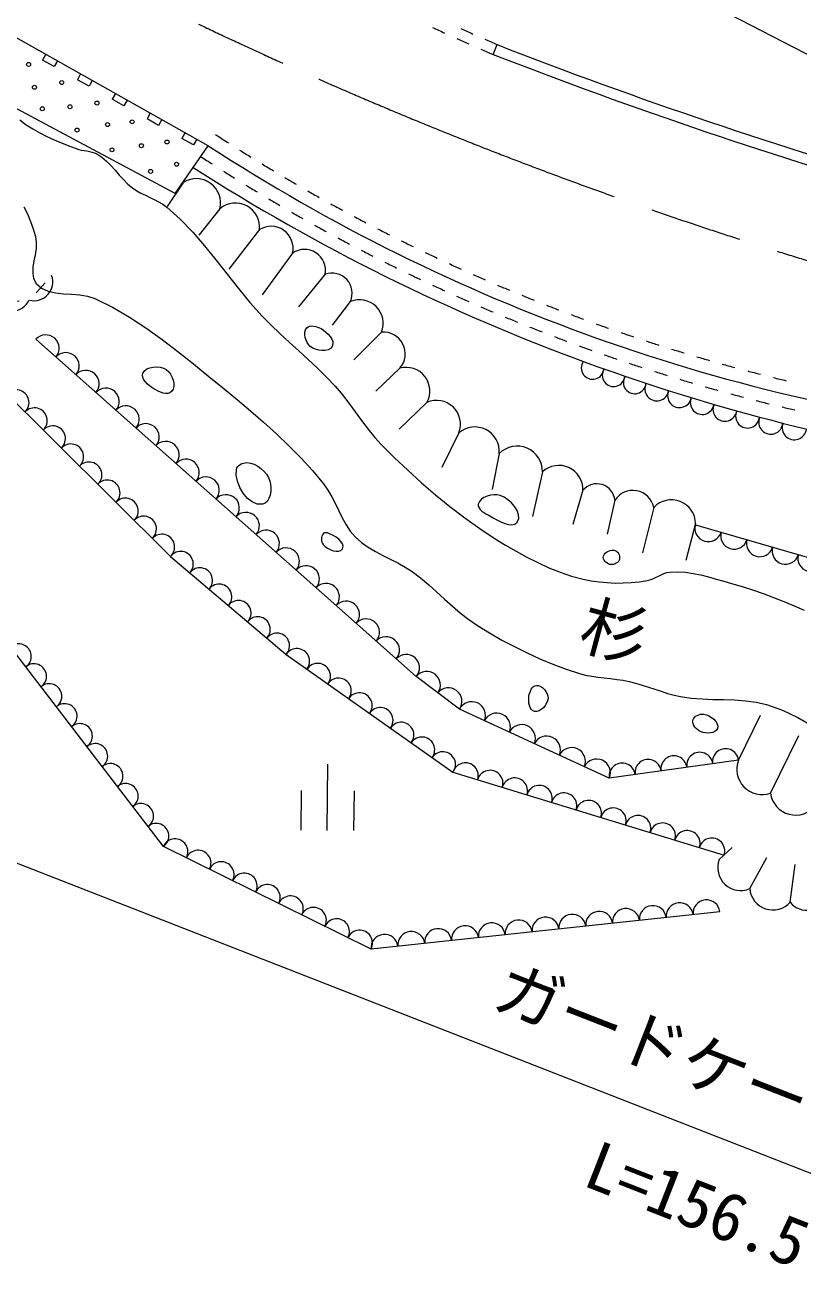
# Model space of a CAD drawing. Units: millimetres, scale not verified. Extents: x 40000 to 680000, y 20000 to 380000.
# Drawn here: x 404664 to 433889, y 238619 to 285876 of the extents above; entities that cross this region are included whole.
import ezdxf
from ezdxf.enums import TextEntityAlignment as Align

# ---------------------------------------------------------------- set-up
doc = ezdxf.new("R2010")
doc.units = ezdxf.units.MM
doc.header["$LTSCALE"] = 1000
doc.linetypes.add('CHAIN', pattern=[18.5, 12, -1.5, 3.5, -1.5])
for name, color, linetype, lineweight in [('M-BGD', 7, 'Continuous', 13), ('M-BMK', 2, 'CHAIN', 13), ('M-STR-HTXT', 7, 'Continuous', 13)]:
    doc.layers.add(name, color=color, linetype=linetype, lineweight=lineweight)
doc.styles.add('ＭＳ ゴシック', font='')
doc.styles.get('ＭＳ ゴシック').set_extended_font_data('MS Gothic')

# ---------------------------------------------------------------- blocks, each defined once
blk = doc.blocks.new('荒地')
at = {"color": 7, "linetype": 'Continuous', "lineweight": 13}
for p, q in [((0, 0), (0, 2.5)), ((-1, 1.5), (-1, 0)), ((1, 1.5), (1, 0))]:
    blk.add_line(p, q, dxfattribs=at)
blk = doc.blocks.new('露岩')
at = {"color": 7, "linetype": 'Continuous', "lineweight": 13}
for p, q in [((0.262, 0.26), (-0.238, 0.26)), ((-0.902, -0.005), (-1.256, -0.358)), ((1.256, -0.358), (0.902, -0.005))]:
    blk.add_line(p, q, dxfattribs=at)
for centre, start, end in [((0.012, -0.073), 28.0725, 151.9275), ((-0.843, -0.417), 73.0725, 196.9275), ((0.843, -0.417), 343.0725, 106.9275)]:
    blk.add_arc(centre, 0.708, start, end, dxfattribs=at)

msp = doc.modelspace()

# ---------------------------------------------------------------- linework, layer by layer
at = {"layer": 'M-BGD'}
for p, q in [((436862, 283381), (381238, 312223)), ((411585, 281321), (399314, 288220)), ((422336, 284767), (422489, 285137)), ((405450, 284770), (405327, 284552)), ((405765, 284306), (405327, 284552)), ((405888, 284524), (405765, 284306)), ((410331, 279513), (401481, 284246)), ((406764, 284031), (406642, 283813)), ((407080, 283567), (406642, 283813)), ((407203, 283785), (407080, 283567)), ((408079, 283292), (407957, 283074)), ((408395, 282828), (407957, 283074)), ((408517, 283046), (408395, 282828)), ((409394, 282553), (409271, 282335)), ((409710, 282089), (409271, 282335)), ((409832, 282307), (409710, 282089)), ((410709, 281814), (410586, 281596)), ((410331, 279513), (411585, 281321)), ((411024, 281349), (410586, 281596)), ((411147, 281567), (411024, 281349)), ((410046, 279023), (410655, 279946)), ((412021, 278942), (411231, 277938)), ((413520, 278152), (412356, 276666)), ((414765, 277269), (413614, 275689)), ((415997, 276466), (414993, 275234)), ((399854, 276040), (410163, 265820)), ((416947, 275435), (416265, 274551)), ((418126, 274283), (417081, 273239)), ((419436, 261282), (405075, 274014)), ((418822, 272918), (417911, 272061)), ((419839, 271633), (418795, 270615)), ((421044, 270481), (420401, 269169)), ((422570, 269705), (422302, 268339)), ((424203, 269009), (423829, 267322)), ((425730, 268313), (425355, 267027)), ((426935, 267938), (426640, 266653)), ((428407, 267670), (427979, 265956)), ((429987, 267054), (429612, 265662)), ((429976, 267015), (439701, 264179)), ((410163, 265820), (414524, 262119)), ((409887, 254872), (404116, 262406)), ((414524, 262119), (420824, 257670)), ((421066, 260049), (419436, 261282)), ((426727, 257449), (421066, 260049)), ((431607, 258128), (432437, 259828)), ((432812, 256883), (433883, 259052)), ((431607, 258128), (426727, 257449)), ((420824, 257670), (431060, 254545)), ((417729, 250995), (409887, 254872)), ((430880, 254376), (431362, 254831)), ((432032, 253278), (432674, 254457)), ((433558, 252770), (433745, 254189)), ((430901, 252405), (417729, 250995))]:
    msp.add_line(p, q, dxfattribs=at)
for points in [[(404470, 282296), (404707, 282115), (404957, 281952), (405217, 281804), (405485, 281669), (405760, 281544), (406038, 281428), (406319, 281318), (406599, 281211), (406695, 281181), (406793, 281158), (406893, 281140), (406993, 281124), (407093, 281106), (407191, 281083), (407285, 281053), (407375, 281011), (407569, 280884), (407746, 280734), (407910, 280569), (408068, 280393), (408223, 280215), (408382, 280040), (408548, 279874), (408728, 279725), (408881, 279623), (409042, 279533), (409207, 279450), (409375, 279371), (409543, 279290), (409707, 279205), (409864, 279110), (410013, 279002), (410522, 278550), (410995, 278061), (411442, 277545), (411872, 277011), (412295, 276469), (412719, 275929), (413156, 275400), (413614, 274892), (413950, 274553), (414296, 274222), (414647, 273897), (415002, 273575), (415355, 273252), (415703, 272924), (416043, 272589), (416372, 272242), (416600, 271976), (416817, 271701), (417026, 271419), (417232, 271135), (417440, 270852), (417653, 270573), (417875, 270304), (418112, 270046), (418607, 269552), (419114, 269068), (419633, 268596), (420165, 268138), (420709, 267696), (421267, 267273), (421838, 266868), (422423, 266485), (422813, 266245), (423210, 266012), (423614, 265790), (424025, 265582), (424443, 265391), (424869, 265222), (425302, 265077), (425743, 264959), (426039, 264899), (426338, 264856), (426641, 264827), (426944, 264814), (427249, 264816), (427552, 264832), (427854, 264862), (428153, 264905), (428263, 264933), (428371, 264973), (428476, 265022), (428580, 265075), (428684, 265127), (428790, 265172), (428898, 265207), (429010, 265227), (429304, 265237), (429598, 265219), (429892, 265178), (430184, 265118), (430475, 265045), (430765, 264964), (431053, 264880), (431339, 264798), (431741, 264681), (432139, 264553), (432535, 264416), (432928, 264271), (433318, 264118), (433705, 263958), (434090, 263792)], [(404625, 279019), (404757, 278746), (404871, 278463), (404970, 278178), (405056, 277896), (405090, 277676), (405079, 277444), (405043, 277207), (404997, 276970), (404961, 276738), (404953, 276515), (404990, 276308), (405089, 276122), (405291, 275940), (405536, 275826), (405813, 275764), (406112, 275733), (406420, 275716), (406728, 275692), (407024, 275644), (407298, 275553), (407963, 275220), (408607, 274847), (409232, 274441), (409841, 274007), (410438, 273554), (411026, 273088), (411607, 272614), (412184, 272140), (412684, 271727), (413182, 271308), (413673, 270882), (414154, 270445), (414624, 269997), (415079, 269534), (415516, 269056), (415932, 268559), (416101, 268321), (416248, 268066), (416382, 267802), (416511, 267535), (416642, 267269), (416785, 267013), (416947, 266772), (417136, 266552), (417370, 266345), (417624, 266166), (417893, 266006), (418173, 265858), (418456, 265716), (418739, 265571), (419015, 265417), (419278, 265246), (419598, 265004), (419906, 264746), (420206, 264479), (420504, 264208), (420803, 263939), (421109, 263678), (421424, 263432), (421754, 263205), (422208, 262927), (422670, 262662), (423141, 262411), (423620, 262174), (424106, 261954), (424599, 261750), (425098, 261565), (425603, 261398), (425832, 261337), (426064, 261292), (426299, 261258), (426535, 261230), (426772, 261204), (427009, 261177), (427244, 261142), (427477, 261097), (427722, 261035), (427964, 260963), (428205, 260885), (428445, 260804), (428686, 260725), (428927, 260649), (429171, 260583), (429418, 260528), (429821, 260469), (430228, 260437), (430638, 260421), (431049, 260412), (431458, 260398), (431865, 260370), (432268, 260316), (432664, 260227), (433268, 260013), (433848, 259735), (434412, 259415)]]:
    msp.add_lwpolyline(points, dxfattribs=at)
for points in [[(415306, 274441), (415357, 274483), (415419, 274508), (415489, 274517), (415563, 274514), (415640, 274500), (415714, 274477), (415785, 274449), (415848, 274415), (415936, 274358), (416026, 274287), (416112, 274205), (416187, 274116), (416246, 274022), (416282, 273927), (416289, 273834), (416261, 273745), (416195, 273669), (416105, 273619), (415996, 273593), (415877, 273589), (415754, 273604), (415635, 273637), (415526, 273684), (415435, 273745), (415371, 273811), (415317, 273892), (415274, 273985), (415245, 274083), (415231, 274183), (415235, 274279), (415260, 274366)], [(409115, 272739), (409176, 272829), (409267, 272896), (409379, 272942), (409505, 272966), (409638, 272971), (409768, 272955), (409889, 272920), (409992, 272868), (410076, 272795), (410151, 272702), (410211, 272592), (410255, 272474), (410279, 272354), (410280, 272237), (410254, 272131), (410198, 272042), (410134, 271994), (410056, 271971), (409970, 271970), (409878, 271986), (409784, 272016), (409692, 272055), (409605, 272100), (409528, 272145), (409447, 272198), (409363, 272261), (409282, 272331), (409209, 272407), (409150, 272487), (409110, 272571), (409097, 272655)], [(413036, 269359), (413176, 269339), (413315, 269294), (413449, 269226), (413574, 269139), (413687, 269036), (413783, 268920), (413860, 268795), (413913, 268663), (413939, 268543), (413949, 268409), (413942, 268269), (413918, 268133), (413876, 268007), (413814, 267902), (413732, 267826), (413629, 267786), (413429, 267794), (413236, 267878), (413058, 268021), (412902, 268208), (412776, 268425), (412687, 268656), (412642, 268886), (412649, 269101), (412667, 269156), (412699, 269207), (412742, 269252), (412794, 269290), (412853, 269321), (412914, 269343), (412976, 269356)], [(421781, 267786), (421781, 267713), (421807, 267646), (421854, 267584), (421917, 267528), (421991, 267476), (422069, 267429), (422148, 267386), (422220, 267347), (422345, 267276), (422483, 267198), (422629, 267123), (422776, 267059), (422918, 267017), (423049, 267005), (423162, 267035), (423252, 267115), (423305, 267247), (423301, 267393), (423248, 267545), (423158, 267695), (423038, 267836), (422900, 267959), (422753, 268056), (422607, 268121), (422493, 268144), (422367, 268147), (422237, 268131), (422110, 268096), (421994, 268043), (421896, 267973), (421822, 267887)], [(415925, 266676), (415896, 266633), (415876, 266582), (415864, 266528), (415860, 266471), (415864, 266413), (415876, 266358), (415897, 266308), (415925, 266263), (415996, 266193), (416087, 266128), (416190, 266074), (416300, 266034), (416407, 266013), (416506, 266015), (416589, 266046), (416648, 266109), (416672, 266199), (416652, 266290), (416595, 266379), (416511, 266463), (416409, 266539), (416297, 266606), (416185, 266662), (416080, 266702), (416061, 266707), (416040, 266711), (416018, 266712), (415997, 266710), (415976, 266706), (415957, 266699), (415940, 266689)], [(426502, 265825), (426528, 265884), (426571, 265936), (426627, 265980), (426692, 266015), (426763, 266039), (426835, 266050), (426904, 266048), (426967, 266031), (427008, 266006), (427044, 265970), (427073, 265926), (427095, 265876), (427108, 265823), (427114, 265769), (427110, 265717), (427096, 265670), (427070, 265628), (427035, 265591), (426992, 265559), (426943, 265535), (426891, 265518), (426837, 265508), (426784, 265507), (426735, 265515), (426688, 265533), (426641, 265560), (426598, 265595), (426560, 265636), (426529, 265681), (426507, 265729), (426498, 265777)], [(423691, 260536), (423702, 260601), (423720, 260669), (423746, 260737), (423778, 260801), (423817, 260858), (423863, 260903), (423915, 260935), (423974, 260949), (424056, 260941), (424136, 260909), (424212, 260858), (424279, 260791), (424336, 260714), (424379, 260630), (424406, 260544), (424413, 260459), (424397, 260368), (424361, 260275), (424306, 260185), (424238, 260105), (424159, 260038), (424074, 259989), (423985, 259965), (423897, 259969), (423831, 259998), (423778, 260049), (423739, 260116), (423711, 260195), (423693, 260281), (423684, 260370), (423684, 260457)], [(429882, 259634), (429903, 259689), (429939, 259738), (429987, 259781), (430043, 259816), (430105, 259843), (430169, 259861), (430234, 259869), (430295, 259866), (430391, 259842), (430490, 259799), (430586, 259741), (430673, 259670), (430745, 259590), (430796, 259504), (430820, 259414), (430811, 259324), (430774, 259257), (430715, 259208), (430639, 259174), (430551, 259155), (430457, 259149), (430362, 259154), (430272, 259170), (430191, 259195), (430129, 259225), (430067, 259267), (430010, 259317), (429959, 259373), (429919, 259435), (429890, 259501), (429877, 259567)]]:
    msp.add_lwpolyline(points, close=True, dxfattribs=at)
for centre in [(404800, 284389), (405020, 283525), (406051, 283706), (405316, 282713), (406361, 282790), (407380, 282932), (407780, 282119), (408709, 282222), (406632, 281913), (407948, 281165), (409057, 281320), (410024, 281461), (409405, 280352), (410385, 280623)]:
    msp.add_circle(centre, 75, dxfattribs=at)
for centre, radius, start, end in [((489395, 439141), 168310, 245.66926, 245.83947), ((489390, 439132), 167900, 246.0064, 246.17702), ((489395, 439141), 168310, 246.00968, 246.17989), ((489395, 439141), 168310, 246.3501, 246.52031), ((489390, 439132), 167900, 246.34765, 246.51827), ((489979, 458408), 185950, 248.71892, 259.22699), ((489979, 458408), 186350, 248.71634, 259.22897), ((449583, 339610), 69080, 236.90023, 236.96692), ((449583, 339610), 69080, 236.96692, 237.38162), ((449583, 339610), 69580, 236.90023, 263.90137), ((449583, 339610), 70080, 236.88854, 236.90012), ((449583, 339610), 70080, 236.90012, 237.3089), ((449583, 339610), 69080, 237.79633, 238.21104), ((451827, 344137), 75601, 237.32724, 262.52498), ((449583, 339610), 70080, 237.71769, 238.12648), ((449583, 339610), 69080, 238.62574, 239.04045), ((411129, 279160), 918, 346.293, 121.0533), ((449583, 339610), 70080, 238.53527, 238.94406), ((449583, 339610), 69080, 239.45516, 239.86986), ((449583, 339610), 70080, 239.35285, 239.76164), ((449583, 339610), 69080, 240.28457, 240.69927), ((412606, 278235), 918, 354.8402, 129.6005), ((449583, 339610), 69080, 241.11398, 241.52869), ((449583, 339610), 70080, 240.17042, 240.57921), ((449583, 339610), 69080, 241.94339, 242.3581), ((413959, 277451), 827, 347.2574, 122.0177), ((449583, 339610), 70080, 240.988, 241.39679), ((449583, 339610), 69080, 242.7728, 243.18751), ((415214, 276611), 796, 349.5085, 124.2688), ((449583, 339610), 70080, 241.80558, 242.21437), ((449583, 339610), 69080, 243.60222, 244.01692), ((449583, 339610), 70080, 242.62316, 243.03194), ((449583, 339610), 69080, 244.43163, 244.84633), ((416257, 275752), 760, 335.2983, 110.0586), ((449583, 339610), 70080, 243.44073, 243.84952), ((449583, 339610), 70080, 244.25831, 244.6671), ((449583, 339610), 69080, 245.26104, 245.67575), ((449583, 339610), 69080, 246.09045, 246.50516), ((449583, 339610), 70080, 245.07589, 245.48467), ((449583, 339610), 69080, 246.91986, 247.33457), ((449583, 339610), 70080, 245.89346, 246.30225), ((449583, 339610), 69080, 247.74928, 248.16398), ((417297, 274614), 892, 338.2784, 113.0387), ((449583, 339610), 70080, 246.71104, 247.11983), ((449583, 339610), 69080, 248.57869, 248.9934), ((449583, 339610), 70080, 247.52862, 247.93741), ((449583, 339610), 69080, 249.4081, 249.82281), ((449583, 339610), 69080, 250.23751, 250.65222), ((405449, 273675), 505, 319.0207, 137.8651), ((418189, 273456), 830, 319.6325, 94.3928), ((449583, 339610), 70080, 248.34619, 248.75498), ((449583, 339610), 70080, 249.16377, 249.57256), ((449583, 339610), 69080, 251.06693, 251.48163), ((449583, 339610), 70080, 249.98135, 250.39014), ((449583, 339610), 69080, 251.89634, 252.31104), ((449583, 339610), 69080, 252.72575, 253.14046), ((406205, 273005), 505, 319.0207, 137.8651), ((426093, 272931), 427, 144.6024, 355.6568), ((449583, 339610), 70080, 250.79892, 251.20771), ((449583, 339610), 69080, 253.55516, 253.96987), ((406961, 272335), 505, 319.0207, 137.8651), ((419063, 272063), 888, 330.9873, 105.7476), ((426889, 272657), 427, 146.4417, 355.0912), ((449583, 339610), 70080, 251.6165, 252.02529), ((449583, 339610), 70080, 252.43408, 252.84287), ((449583, 339610), 69080, 254.38457, 254.79928), ((449583, 339610), 69080, 255.21399, 255.62869), ((427684, 272384), 427, 146.9842, 355.8227), ((428520, 272140), 450, 152.2877, 351.8365), ((449583, 339610), 70080, 253.25166, 253.66044), ((449583, 339610), 70080, 254.06923, 254.47802), ((449583, 339610), 69080, 256.0434, 256.4581), ((404332, 271623), 484, 313.3692, 137.1226), ((407717, 271665), 505, 319.0207, 137.8651), ((429377, 271883), 450, 154.7739, 350.7048), ((430234, 271626), 450, 155.8977, 350.9358), ((449583, 339610), 70080, 254.88681, 255.2956), ((405020, 270941), 484, 313.3692, 137.1226), ((408473, 270995), 505, 319.0207, 137.8651), ((420202, 270806), 903, 338.9218, 113.6821), ((431091, 271369), 450, 155.6632, 352.525), ((431947, 271112), 450, 154.061, 355.4816), ((449583, 339610), 70080, 255.70439, 256.11317), ((449583, 339610), 70080, 256.52196, 256.93075), ((409229, 270325), 505, 319.0207, 137.8651), ((432825, 270886), 458, 155.8913, 355.0234), ((433714, 270677), 458, 158.5463, 353.751), ((405707, 270260), 484, 313.3692, 137.1226), ((421645, 269775), 928, 355.6542, 130.4144), ((406394, 269579), 484, 313.3692, 137.1226), ((409984, 269654), 505, 319.0207, 137.8651), ((423242, 269017), 962, 359.5347, 134.295), ((407081, 268897), 484, 313.3692, 137.1226), ((410740, 268984), 505, 319.0207, 137.8651), ((424822, 268343), 909, 358.1002, 132.8605), ((407769, 268216), 484, 313.3692, 137.1226), ((411496, 268314), 505, 319.0207, 137.8651), ((426254, 267874), 684, 5.3384, 140.0986), ((408456, 267534), 484, 313.3692, 137.1226), ((412252, 267644), 505, 319.0207, 137.8651), ((427615, 267497), 811, 12.315, 147.0753), ((429069, 267033), 918, 1.3225, 136.0828), ((413008, 266974), 505, 319.0207, 137.8651), ((409143, 266853), 484, 313.3692, 137.1226), ((430464, 266880), 506, 164.4805, 342.9991), ((409830, 266172), 484, 313.3692, 137.1226), ((413764, 266304), 505, 319.0207, 137.8651), ((431437, 266596), 506, 164.4805, 342.9991), ((414520, 265634), 505, 319.0207, 137.8651), ((432409, 266312), 506, 164.4805, 342.9991), ((433382, 266029), 506, 164.4805, 342.9991), ((410541, 265529), 477, 316.9465, 142.4253), ((434354, 265745), 506, 164.4805, 342.9991), ((411268, 264912), 477, 316.9465, 142.4253), ((415276, 264964), 505, 319.0207, 137.8651), ((411995, 264295), 477, 316.9465, 142.4253), ((416031, 264294), 505, 319.0207, 137.8651), ((412722, 263678), 477, 316.9465, 142.4253), ((416787, 263624), 505, 319.0207, 137.8651), ((413449, 263062), 477, 316.9465, 142.4253), ((417543, 262954), 505, 319.0207, 137.8651), ((414176, 262445), 477, 316.9465, 142.4253), ((418299, 262283), 505, 319.0207, 137.8651), ((404425, 262044), 475, 304.456, 130.4541), ((414928, 261856), 482, 322.6713, 146.862), ((419055, 261613), 505, 319.0207, 137.8651), ((405002, 261291), 475, 304.456, 130.4541), ((415716, 261299), 482, 322.6713, 146.862), ((419837, 260965), 511, 324.1338, 141.6325), ((405579, 260537), 475, 304.456, 130.4541), ((416503, 260743), 482, 322.6713, 146.862), ((417291, 260187), 482, 322.6713, 146.862), ((420652, 260348), 511, 324.1338, 141.6325), ((406156, 259784), 475, 304.456, 130.4541), ((418078, 259631), 482, 322.6713, 146.862), ((421530, 259814), 520, 337.4853, 153.1909), ((406733, 259031), 475, 304.456, 130.4541), ((418865, 259075), 482, 322.6713, 146.862), ((422473, 259381), 520, 337.4853, 153.1909), ((423417, 258948), 520, 337.4853, 153.1909), ((419653, 258518), 482, 322.6713, 146.862), ((424360, 258515), 520, 337.4853, 153.1909), ((407310, 258277), 475, 304.456, 130.4541), ((425304, 258082), 520, 337.4853, 153.1909), ((431118, 258067), 493, 7.0685, 188.7671), ((420440, 257962), 482, 322.6713, 146.862), ((421293, 257540), 487, 341.4514, 164.6002), ((426247, 257648), 520, 337.4853, 153.1909), ((428190, 257660), 493, 7.0685, 188.7671), ((429166, 257796), 493, 7.0685, 188.7671), ((430142, 257932), 493, 7.0685, 188.7671), ((432495, 257782), 953, 158.7287, 289.3929), ((407887, 257524), 475, 304.456, 130.4541), ((422224, 257256), 487, 341.4514, 164.6002), ((427214, 257525), 493, 7.0685, 188.7671), ((408464, 256771), 475, 304.456, 130.4541), ((423154, 256972), 487, 341.4514, 164.6002), ((424085, 256688), 487, 341.4514, 164.6002), ((425015, 256404), 487, 341.4514, 164.6002), ((433763, 257012), 960, 187.7442, 322.5045), ((409042, 256017), 475, 304.456, 130.4541), ((425946, 256120), 487, 341.4514, 164.6002), ((426876, 255836), 487, 341.4514, 164.6002), ((409619, 255264), 475, 304.456, 130.4541), ((427807, 255552), 487, 341.4514, 164.6002), ((428737, 255268), 487, 341.4514, 164.6002), ((429668, 254984), 487, 341.4514, 164.6002), ((410329, 254669), 486, 332.0638, 155.3223), ((411201, 254239), 486, 332.0638, 155.3223), ((430598, 254700), 487, 341.4514, 164.6002), ((412072, 253808), 486, 332.0638, 155.3223), ((431685, 254067), 862, 158.9838, 293.7441), ((412943, 253377), 486, 332.0638, 155.3223), ((413814, 252946), 486, 332.0638, 155.3223), ((414686, 252516), 486, 332.0638, 155.3223), ((430396, 252341), 510, 7.1891, 185.0283), ((432901, 253342), 871, 184.1849, 318.9452), ((434160, 253209), 746, 216.1156, 350.8759), ((415557, 252085), 486, 332.0638, 155.3223), ((426343, 251908), 510, 7.1891, 185.0283), ((427356, 252016), 510, 7.1891, 185.0283), ((428369, 252125), 510, 7.1891, 185.0283), ((429383, 252233), 510, 7.1891, 185.0283), ((416428, 251654), 486, 332.0638, 155.3223), ((422290, 251474), 510, 7.1891, 185.0283), ((423303, 251582), 510, 7.1891, 185.0283), ((424316, 251691), 510, 7.1891, 185.0283), ((425330, 251799), 510, 7.1891, 185.0283), ((417300, 251223), 486, 332.0638, 155.3223), ((418237, 251040), 510, 7.1891, 185.0283), ((419250, 251149), 510, 7.1891, 185.0283), ((420263, 251257), 510, 7.1891, 185.0283), ((421277, 251365), 510, 7.1891, 185.0283)]:
    msp.add_arc(centre, radius, start, end, dxfattribs=at)
at = {"layer": 'M-BMK'}
msp.add_arc((483127, 437054), 167378, 239.93479, 253.33937, dxfattribs=at)
at = {"layer": 'M-STR-HTXT'}
msp.add_line((355392, 273352), (500623, 216648), dxfattribs=at)

# ---------------------------------------------------------------- block references
at = {"layer": 'M-BGD', "xscale": 1000, "yscale": 1000}
for name, p, rotation in [('露岩', (404185, 275717), 183.08134), ('荒地', (416073, 255475), 359.44375)]:
    msp.add_blockref(name, p, dxfattribs=dict(at, rotation=rotation))

# ---------------------------------------------------------------- texts
at = {"layer": 'M-STR-HTXT', "style": 'ＭＳ ゴシック'}
for s, p in [('ガードケーブル', (438329, 241961)), ('L=156.5', (433587, 238409))]:
    msp.add_text(s, height=1833, rotation=338.672, dxfattribs=at).set_placement(p, align=Align.BOTTOM_RIGHT)
at = {"layer": 'M-STR-HTXT', "insert": (438397, 258725), "char_height": 1833, "attachment_point": 8, "rotation": 345, "style": 'ＭＳ ゴシック'}
msp.add_mtext('\\T3.58;杉谷川', dxfattribs=at)

doc.saveas('drawing.dxf')
